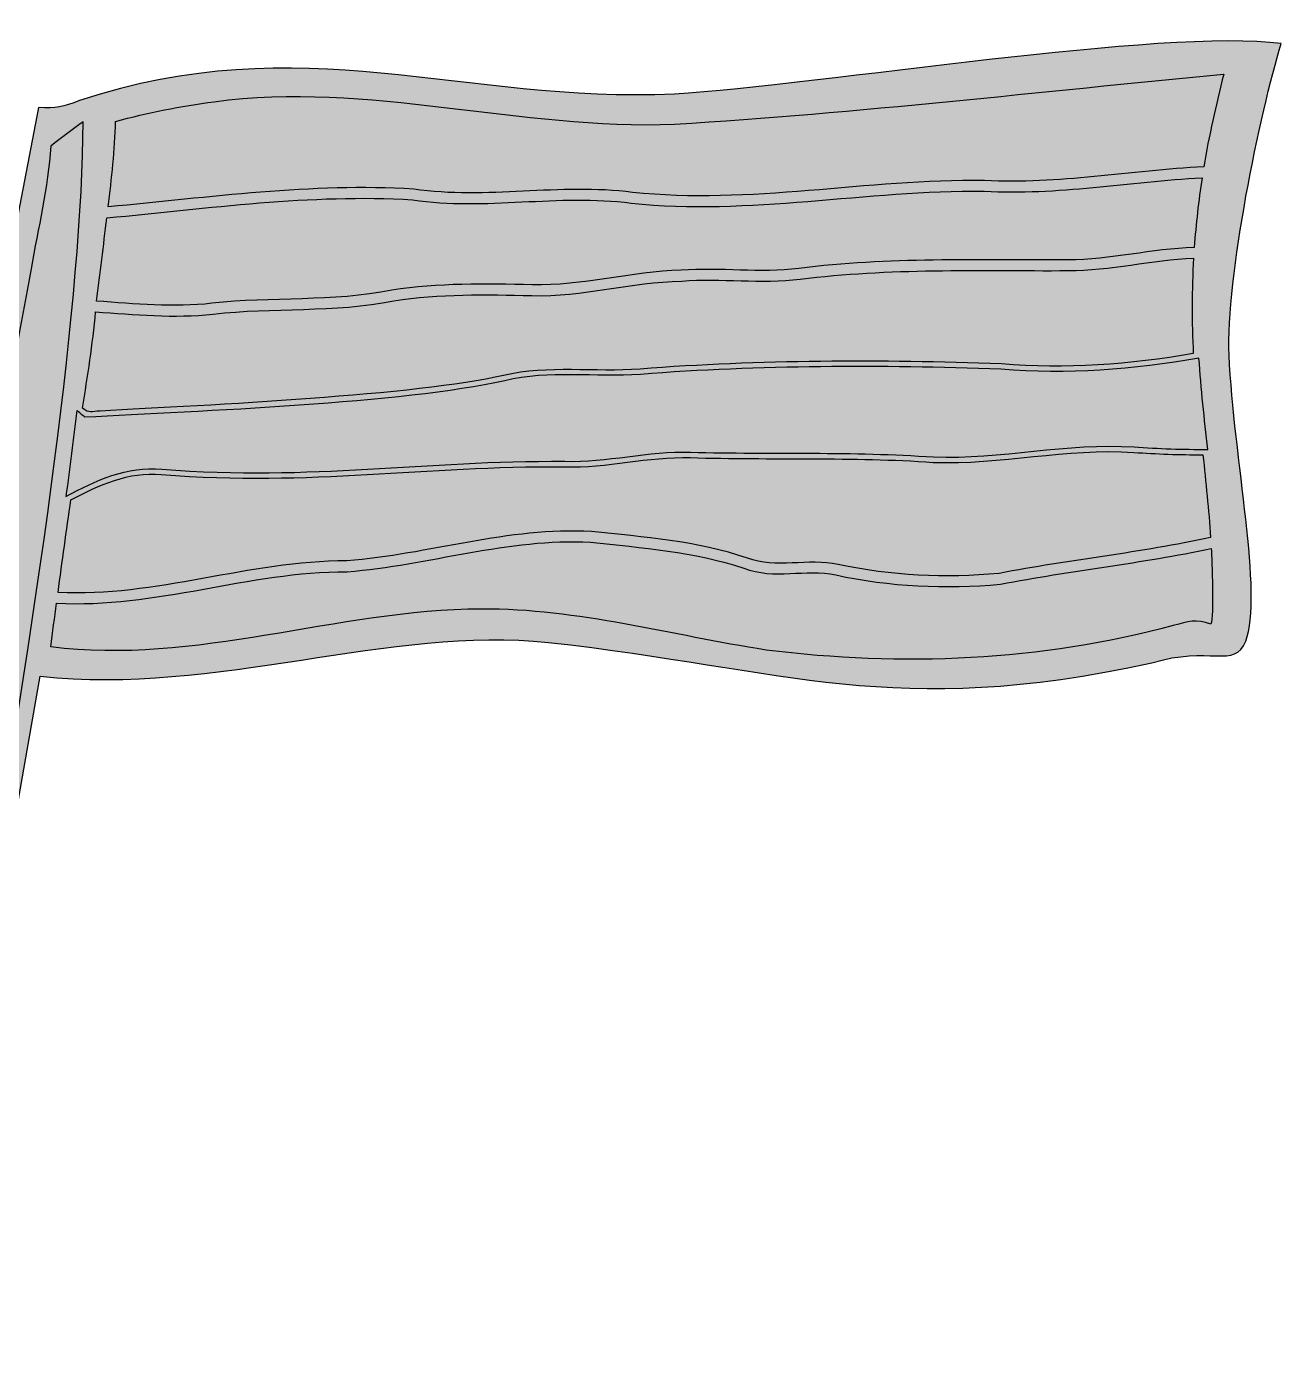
# Model space of a CAD drawing. Header units: millimetres. Extents: x 153 to 371, y -99 to -17.
# Drawn here: x 347.39 to 371.06, y -77.83 to -52.65 of the extents above; entities that cross this region are included whole.
import ezdxf

# ---------------------------------------------------------------- set-up
doc = ezdxf.new("R2010")
doc.units = ezdxf.units.MM
doc.header["$MEASUREMENT"] = 0
doc.layers.add('layer 1', color=7, linetype='Continuous')

msp = doc.modelspace()

# ---------------------------------------------------------------- hatches: boundary and pattern name
at = {"layer": 'layer 1', "true_color": 0x2b2a29}
h = msp.add_hatch(color=250, dxfattribs=at)
edge = h.paths.add_edge_path()
edge.add_spline(control_points=[(359.6099, -53.9231), (362.3644, -53.753), (368.8688, -52.6751), (371.0616, -52.969), (370.6601, -54.2512), (370.0145, -57.4123), (370.0775, -58.8498), (370.1628, -60.7836), (370.7245, -63.3675), (370.3908, -64.2451), (370.1888, -64.7772), (369.6948, -64.319), (368.6158, -64.6548), (363.7098, -65.7234), (361.7603, -64.7694), (357.2323, -64.2686), (354.2678, -63.9434), (350.9715, -65.2698), (347.6457, -64.9072), (347.6457, -64.9072), (344.2117, -84.4271), (344.2117, -84.4271), (347.3859, -84.0792), (350.3811, -83.7087), (353.5924, -83.4731), (354.6443, -83.4207), (355.6948, -83.2657), (356.7515, -83.3179), (357.337, -84.3653), (358.1086, -85.2938), (358.7415, -86.3127), (359.8516, -88.1324), (361.1393, -92.9119), (361.8799, -95.097), (362.3238, -96.2823), (362.7726, -97.2351), (362.6198, -98.535), (362.6198, -98.535), (336.3319, -98.5265), (336.3319, -98.5265), (335.9232, -94.1512), (337.3547, -93.3068), (338.3143, -92.0043), (340.5499, -88.971), (337.7971, -86.3583), (338.4154, -83.5492), (338.7832, -81.6476), (340.8371, -81.7079), (342.1567, -82.5761), (342.1567, -82.5761), (347.6108, -54.1746), (347.6108, -54.1746), (347.9491, -54.1968), (348.0667, -54.1587), (348.3878, -54.0449), (352.5707, -52.6501), (355.6132, -54.098), (359.6099, -53.9231)], knot_values=[0, 0, 0, 0, 0.0526316, 0.0526316, 0.0526316, 0.1052632, 0.1052632, 0.1052632, 0.1578947, 0.1578947, 0.1578947, 0.2105263, 0.2105263, 0.2105263, 0.2631579, 0.2631579, 0.2631579, 0.3157895, 0.3157895, 0.3157895, 0.3684211, 0.3684211, 0.3684211, 0.4210526, 0.4210526, 0.4210526, 0.4736842, 0.4736842, 0.4736842, 0.5263158, 0.5263158, 0.5263158, 0.5789474, 0.5789474, 0.5789474, 0.6315789, 0.6315789, 0.6315789, 0.6842105, 0.6842105, 0.6842105, 0.7368421, 0.7368421, 0.7368421, 0.7894737, 0.7894737, 0.7894737, 0.8421053, 0.8421053, 0.8421053, 0.8947368, 0.8947368, 0.8947368, 0.9473684, 0.9473684, 0.9473684, 1, 1, 1, 1], degree=3, periodic=1)
at = {"layer": 'layer 1', "true_color": 0xfefefe}
h = msp.add_hatch(color=7, dxfattribs=at)
edge = h.paths.add_edge_path()
edge.add_spline(control_points=[(349.0645, -54.4398), (349.0539, -54.9789), (348.9926, -55.5153), (348.9267, -56.0501), (350.8411, -55.8736), (352.7587, -55.5969), (354.6942, -55.7146), (356.0618, -55.9207), (357.448, -55.5969), (358.8201, -55.7772), (361.0344, -56.0119), (363.2438, -55.525), (365.4641, -55.5519), (366.8468, -55.6291), (368.2201, -55.3646), (369.598, -55.2948), (369.697, -54.7067), (369.8303, -54.1255), (369.9751, -53.5474), (366.523, -53.871), (363.0778, -54.2775), (359.6139, -54.4898), (356.7054, -54.6051), (353.8311, -53.6707), (350.9232, -54.0649), (350.2962, -54.1499), (349.6734, -54.2673), (349.0645, -54.4398)], knot_values=[0, 0, 0, 0, 0.1111111, 0.1111111, 0.1111111, 0.2222222, 0.2222222, 0.2222222, 0.3333333, 0.3333333, 0.3333333, 0.4444444, 0.4444444, 0.4444444, 0.5555556, 0.5555556, 0.5555556, 0.6666667, 0.6666667, 0.6666667, 0.7777778, 0.7777778, 0.7777778, 0.8888889, 0.8888889, 0.8888889, 1, 1, 1, 1], degree=3, periodic=1)
h = msp.add_hatch(color=7, dxfattribs=at)
edge = h.paths.add_edge_path()
edge.add_spline(control_points=[(347.8437, -54.9021), (348.0431, -54.7455), (348.2454, -54.592), (348.4513, -54.4435), (348.4488, -60.8756), (345.162, -77.3868), (343.7593, -84.2056), (343.1425, -83.9414), (342.755, -83.366), (342.5554, -83.0808), (344.2559, -74.4719), (345.8884, -65.8506), (347.472, -57.221), (347.6049, -56.4492), (347.7946, -55.6852), (347.8437, -54.9021)], knot_values=[0, 0, 0, 0, 0.2, 0.2, 0.2, 0.4, 0.4, 0.4, 0.6, 0.6, 0.6, 0.8, 0.8, 0.8, 1, 1, 1, 1], degree=3, periodic=1)
h = msp.add_hatch(color=7, dxfattribs=at)
edge = h.paths.add_edge_path()
edge.add_spline(control_points=[(369.5659, -55.5006), (368.1933, -55.5735), (366.8332, -55.8323), (365.4559, -55.7552), (363.2326, -55.7284), (361.0225, -56.2152), (358.7963, -55.979), (357.4248, -55.7989), (356.0418, -56.1234), (354.6709, -55.9163), (352.7414, -55.7997), (350.8188, -56.0811), (348.9016, -56.257), (348.8396, -56.7812), (348.7677, -57.3045), (348.7081, -57.8291), (349.4315, -57.8782), (350.1603, -57.9529), (350.8838, -57.87), (352.0103, -57.7414), (353.1614, -57.8485), (354.2806, -57.6238), (355.1557, -57.4852), (356.0448, -57.499), (356.928, -57.5211), (357.8731, -57.5451), (358.7969, -57.2665), (359.7395, -57.2461), (360.4783, -57.1894), (361.2221, -57.3042), (361.9574, -57.2122), (363.6429, -57.0004), (365.3438, -57.0563), (367.0381, -57.0498), (367.837, -57.0468), (368.6204, -56.8448), (369.4191, -56.8138), (369.4504, -56.3742), (369.5014, -55.9362), (369.5659, -55.5006)], knot_values=[0, 0, 0, 0, 0.0769231, 0.0769231, 0.0769231, 0.1538462, 0.1538462, 0.1538462, 0.2307692, 0.2307692, 0.2307692, 0.3076923, 0.3076923, 0.3076923, 0.3846154, 0.3846154, 0.3846154, 0.4615385, 0.4615385, 0.4615385, 0.5384615, 0.5384615, 0.5384615, 0.6153846, 0.6153846, 0.6153846, 0.6923077, 0.6923077, 0.6923077, 0.7692308, 0.7692308, 0.7692308, 0.8461538, 0.8461538, 0.8461538, 0.9230769, 0.9230769, 0.9230769, 1, 1, 1, 1], degree=3, periodic=1)
h = msp.add_hatch(color=7, dxfattribs=at)
edge = h.paths.add_edge_path()
edge.add_spline(control_points=[(348.6883, -58.0317), (348.6349, -58.641), (348.5372, -59.2448), (348.4435, -59.8488), (348.5671, -59.9531), (348.6106, -59.9118), (348.778, -59.9029), (350.8289, -59.7905), (354.7594, -59.6087), (356.3851, -59.2311), (357.2385, -59.0324), (358.1003, -59.1764), (358.9613, -59.1099), (361.2278, -58.9351), (363.5042, -58.9338), (365.7807, -59.0102), (366.9894, -59.1206), (368.2075, -59.0226), (369.4013, -58.8197), (369.3706, -58.2194), (369.3727, -57.6181), (369.4062, -57.0178), (368.6133, -57.0508), (367.8358, -57.2507), (367.039, -57.2534), (365.3538, -57.2599), (363.6591, -57.2035), (361.983, -57.4139), (361.2404, -57.5072), (360.4961, -57.3922), (359.7482, -57.4495), (358.7997, -57.4702), (357.8743, -57.7488), (356.9228, -57.7248), (356.0523, -57.7029), (355.1763, -57.6883), (354.3154, -57.8242), (353.1898, -58.05), (352.0408, -57.9427), (350.9067, -58.0725), (350.1663, -58.1566), (349.4276, -58.0818), (348.6883, -58.0317)], knot_values=[0, 0, 0, 0, 0.0714286, 0.0714286, 0.0714286, 0.1428571, 0.1428571, 0.1428571, 0.2142857, 0.2142857, 0.2142857, 0.2857143, 0.2857143, 0.2857143, 0.3571429, 0.3571429, 0.3571429, 0.4285714, 0.4285714, 0.4285714, 0.5, 0.5, 0.5, 0.5714286, 0.5714286, 0.5714286, 0.6428571, 0.6428571, 0.6428571, 0.7142857, 0.7142857, 0.7142857, 0.7857143, 0.7857143, 0.7857143, 0.8571429, 0.8571429, 0.8571429, 0.9285714, 0.9285714, 0.9285714, 1, 1, 1, 1], degree=3, periodic=1)
h = msp.add_hatch(color=7, dxfattribs=at)
edge = h.paths.add_edge_path()
edge.add_spline(control_points=[(365.7715, -59.1115), (367.0197, -59.2256), (368.2755, -59.1195), (369.508, -58.9045), (369.5443, -59.4802), (369.6109, -60.0528), (369.6744, -60.627), (369.209, -60.6287), (368.7454, -60.613), (368.2835, -60.5812), (367.018, -60.4928), (365.7668, -60.8184), (364.5014, -60.7694), (362.9749, -60.6619), (361.4433, -60.7205), (359.9153, -60.6793), (359.118, -60.6476), (358.3381, -60.8802), (357.5407, -60.8516), (354.8653, -60.8308), (352.8201, -61.2202), (349.9381, -61.0019), (349.2846, -60.931), (348.6884, -61.2172), (348.1286, -61.5132), (348.206, -60.972), (348.2692, -60.4309), (348.3342, -59.8898), (348.3721, -59.9217), (348.4496, -59.9881), (348.4877, -60.0211), (350.6366, -59.8997), (354.4768, -59.7672), (356.4082, -59.3299), (357.2497, -59.1258), (358.115, -59.2732), (358.9693, -59.2112), (361.2315, -59.0324), (363.5046, -59.0357), (365.7715, -59.1115)], knot_values=[0, 0, 0, 0, 0.0769231, 0.0769231, 0.0769231, 0.1538462, 0.1538462, 0.1538462, 0.2307692, 0.2307692, 0.2307692, 0.3076923, 0.3076923, 0.3076923, 0.3846154, 0.3846154, 0.3846154, 0.4615385, 0.4615385, 0.4615385, 0.5384615, 0.5384615, 0.5384615, 0.6153846, 0.6153846, 0.6153846, 0.6923077, 0.6923077, 0.6923077, 0.7692308, 0.7692308, 0.7692308, 0.8461538, 0.8461538, 0.8461538, 0.9230769, 0.9230769, 0.9230769, 1, 1, 1, 1], degree=3, periodic=1)
h = msp.add_hatch(color=7, dxfattribs=at)
edge = h.paths.add_edge_path()
edge.add_spline(control_points=[(369.7278, -62.2897), (369.6909, -61.7684), (369.6389, -61.2484), (369.5828, -60.7289), (369.147, -60.7286), (368.7112, -60.7129), (368.2765, -60.6829), (367.0141, -60.595), (365.7626, -60.9202), (364.4942, -60.8713), (362.969, -60.7635), (361.439, -60.8287), (359.9121, -60.7812), (359.1167, -60.7563), (358.3363, -60.982), (357.54, -60.9536), (354.8645, -60.9328), (352.8066, -61.3212), (349.9271, -61.1031), (349.3164, -61.0367), (348.7487, -61.302), (348.2221, -61.5788), (348.1394, -62.1605), (348.0594, -62.7424), (347.9797, -63.3247), (349.8165, -63.428), (351.5932, -62.7227), (353.4284, -62.7308), (354.9768, -62.6112), (356.4736, -62.086), (358.0467, -62.1771), (359.0355, -62.2812), (360.035, -62.3551), (360.988, -62.677), (361.5188, -62.8817), (362.1353, -62.6755), (362.6989, -62.7974), (363.6961, -63.0136), (364.7255, -63.0607), (365.7357, -62.9677), (367.0617, -62.7105), (368.4072, -62.5751), (369.7278, -62.2897)], knot_values=[0, 0, 0, 0, 0.0714286, 0.0714286, 0.0714286, 0.1428571, 0.1428571, 0.1428571, 0.2142857, 0.2142857, 0.2142857, 0.2857143, 0.2857143, 0.2857143, 0.3571429, 0.3571429, 0.3571429, 0.4285714, 0.4285714, 0.4285714, 0.5, 0.5, 0.5, 0.5714286, 0.5714286, 0.5714286, 0.6428571, 0.6428571, 0.6428571, 0.7142857, 0.7142857, 0.7142857, 0.7857143, 0.7857143, 0.7857143, 0.8571429, 0.8571429, 0.8571429, 0.9285714, 0.9285714, 0.9285714, 1, 1, 1, 1], degree=3, periodic=1)
h = msp.add_hatch(color=7, dxfattribs=at)
edge = h.paths.add_edge_path()
edge.add_spline(control_points=[(347.9524, -63.5268), (347.9152, -63.8019), (347.8783, -64.077), (347.8423, -64.3523), (350.5683, -64.7059), (353.2419, -63.6526), (355.9649, -63.6385), (357.7911, -63.6293), (359.5523, -64.1354), (361.3406, -64.4129), (363.8982, -64.7324), (366.5265, -64.629), (369.0231, -63.9514), (369.3161, -63.8792), (369.4407, -63.8158), (369.7343, -63.9269), (369.7952, -63.7728), (369.7501, -62.7258), (369.7395, -62.4953), (368.4268, -62.7764), (367.0888, -62.9127), (365.7618, -63.1696), (364.726, -63.2649), (363.6733, -63.217), (362.6557, -62.9965), (362.0792, -62.8717), (361.4991, -63.0923), (360.9177, -62.8681), (359.9859, -62.5534), (358.9982, -62.482), (358.0289, -62.38), (356.4815, -62.2904), (354.9757, -62.8154), (353.4336, -62.934), (351.5859, -62.9263), (349.8125, -63.6361), (347.9524, -63.5268)], knot_values=[0, 0, 0, 0, 0.0833333, 0.0833333, 0.0833333, 0.1666667, 0.1666667, 0.1666667, 0.25, 0.25, 0.25, 0.3333333, 0.3333333, 0.3333333, 0.4166667, 0.4166667, 0.4166667, 0.5, 0.5, 0.5, 0.5833333, 0.5833333, 0.5833333, 0.6666667, 0.6666667, 0.6666667, 0.75, 0.75, 0.75, 0.8333333, 0.8333333, 0.8333333, 0.9166667, 0.9166667, 0.9166667, 1, 1, 1, 1], degree=3, periodic=1)

# ---------------------------------------------------------------- linework, layer by layer
at = {"layer": 'layer 1', "color": 250}
msp.add_open_spline([(359.6099, -53.9231), (362.3644, -53.753), (368.8688, -52.6751), (371.0616, -52.969), (370.6601, -54.2512), (370.0145, -57.4123), (370.0775, -58.8498), (370.1628, -60.7836), (370.7245, -63.3675), (370.3908, -64.2451), (370.1888, -64.7772), (369.6948, -64.319), (368.6158, -64.6548), (363.7098, -65.7234), (361.7603, -64.7694), (357.2323, -64.2686), (354.2678, -63.9434), (350.9715, -65.2698), (347.6457, -64.9072), (347.6457, -64.9072), (344.2117, -84.4271), (344.2117, -84.4271), (347.3859, -84.0792), (350.3811, -83.7087), (353.5924, -83.4731), (354.6443, -83.4207), (355.6948, -83.2657), (356.7515, -83.3179), (357.337, -84.3653), (358.1086, -85.2938), (358.7415, -86.3127), (359.8516, -88.1324), (361.1393, -92.9119), (361.8799, -95.097), (362.3238, -96.2823), (362.7726, -97.2351), (362.6198, -98.535), (362.6198, -98.535), (336.3319, -98.5265), (336.3319, -98.5265), (335.9232, -94.1512), (337.3547, -93.3068), (338.3143, -92.0043), (340.5499, -88.971), (337.7971, -86.3583), (338.4154, -83.5492), (338.7832, -81.6476), (340.8371, -81.7079), (342.1567, -82.5761), (342.1567, -82.5761), (347.6108, -54.1746), (347.6108, -54.1746), (347.9491, -54.1968), (348.0667, -54.1587), (348.3878, -54.0449), (352.5707, -52.6501), (355.6132, -54.098), (359.6099, -53.9231)], degree=3, knots=[0, 0, 0, 0, 0.0526316, 0.0526316, 0.0526316, 0.1052632, 0.1052632, 0.1052632, 0.1578947, 0.1578947, 0.1578947, 0.2105263, 0.2105263, 0.2105263, 0.2631579, 0.2631579, 0.2631579, 0.3157895, 0.3157895, 0.3157895, 0.3684211, 0.3684211, 0.3684211, 0.4210526, 0.4210526, 0.4210526, 0.4736842, 0.4736842, 0.4736842, 0.5263158, 0.5263158, 0.5263158, 0.5789474, 0.5789474, 0.5789474, 0.6315789, 0.6315789, 0.6315789, 0.6842105, 0.6842105, 0.6842105, 0.7368421, 0.7368421, 0.7368421, 0.7894737, 0.7894737, 0.7894737, 0.8421053, 0.8421053, 0.8421053, 0.8947368, 0.8947368, 0.8947368, 0.9473684, 0.9473684, 0.9473684, 1, 1, 1, 1], dxfattribs=at)
at = {"layer": 'layer 1', "color": 7}
for points, knots in [([(349.0645, -54.4398), (349.0539, -54.9789), (348.9926, -55.5153), (348.9267, -56.0501), (350.8411, -55.8736), (352.7587, -55.5969), (354.6942, -55.7146), (356.0618, -55.9207), (357.448, -55.5969), (358.8201, -55.7772), (361.0344, -56.0119), (363.2438, -55.525), (365.4641, -55.5519), (366.8468, -55.6291), (368.2201, -55.3646), (369.598, -55.2948), (369.697, -54.7067), (369.8303, -54.1255), (369.9751, -53.5474), (366.523, -53.871), (363.0778, -54.2775), (359.6139, -54.4898), (356.7054, -54.6051), (353.8311, -53.6707), (350.9232, -54.0649), (350.2962, -54.1499), (349.6734, -54.2673), (349.0645, -54.4398)], [0, 0, 0, 0, 0.1111111, 0.1111111, 0.1111111, 0.2222222, 0.2222222, 0.2222222, 0.3333333, 0.3333333, 0.3333333, 0.4444444, 0.4444444, 0.4444444, 0.5555556, 0.5555556, 0.5555556, 0.6666667, 0.6666667, 0.6666667, 0.7777778, 0.7777778, 0.7777778, 0.8888889, 0.8888889, 0.8888889, 1, 1, 1, 1]), ([(347.8437, -54.9021), (348.0431, -54.7455), (348.2454, -54.592), (348.4513, -54.4435), (348.4488, -60.8756), (345.162, -77.3868), (343.7593, -84.2056), (343.1425, -83.9414), (342.755, -83.366), (342.5554, -83.0808), (344.2559, -74.4719), (345.8884, -65.8506), (347.472, -57.221), (347.6049, -56.4492), (347.7946, -55.6852), (347.8437, -54.9021)], [0, 0, 0, 0, 0.2, 0.2, 0.2, 0.4, 0.4, 0.4, 0.6, 0.6, 0.6, 0.8, 0.8, 0.8, 1, 1, 1, 1]), ([(369.5659, -55.5006), (368.1933, -55.5735), (366.8332, -55.8323), (365.4559, -55.7552), (363.2326, -55.7284), (361.0225, -56.2152), (358.7963, -55.979), (357.4248, -55.7989), (356.0418, -56.1234), (354.6709, -55.9163), (352.7414, -55.7997), (350.8188, -56.0811), (348.9016, -56.257), (348.8396, -56.7812), (348.7677, -57.3045), (348.7081, -57.8291), (349.4315, -57.8782), (350.1603, -57.9529), (350.8838, -57.87), (352.0103, -57.7414), (353.1614, -57.8485), (354.2806, -57.6238), (355.1557, -57.4852), (356.0448, -57.499), (356.928, -57.5211), (357.8731, -57.5451), (358.7969, -57.2665), (359.7395, -57.2461), (360.4783, -57.1894), (361.2221, -57.3042), (361.9574, -57.2122), (363.6429, -57.0004), (365.3438, -57.0563), (367.0381, -57.0498), (367.837, -57.0468), (368.6204, -56.8448), (369.4191, -56.8138), (369.4504, -56.3742), (369.5014, -55.9362), (369.5659, -55.5006)], [0, 0, 0, 0, 0.0769231, 0.0769231, 0.0769231, 0.1538462, 0.1538462, 0.1538462, 0.2307692, 0.2307692, 0.2307692, 0.3076923, 0.3076923, 0.3076923, 0.3846154, 0.3846154, 0.3846154, 0.4615385, 0.4615385, 0.4615385, 0.5384615, 0.5384615, 0.5384615, 0.6153846, 0.6153846, 0.6153846, 0.6923077, 0.6923077, 0.6923077, 0.7692308, 0.7692308, 0.7692308, 0.8461538, 0.8461538, 0.8461538, 0.9230769, 0.9230769, 0.9230769, 1, 1, 1, 1]), ([(348.6883, -58.0317), (348.6349, -58.641), (348.5372, -59.2448), (348.4435, -59.8488), (348.5671, -59.9531), (348.6106, -59.9118), (348.778, -59.9029), (350.8289, -59.7905), (354.7594, -59.6087), (356.3851, -59.2311), (357.2385, -59.0324), (358.1003, -59.1764), (358.9613, -59.1099), (361.2278, -58.9351), (363.5042, -58.9338), (365.7807, -59.0102), (366.9894, -59.1206), (368.2075, -59.0226), (369.4013, -58.8197), (369.3706, -58.2194), (369.3727, -57.6181), (369.4062, -57.0178), (368.6133, -57.0508), (367.8358, -57.2507), (367.039, -57.2534), (365.3538, -57.2599), (363.6591, -57.2035), (361.983, -57.4139), (361.2404, -57.5072), (360.4961, -57.3922), (359.7482, -57.4495), (358.7997, -57.4702), (357.8743, -57.7488), (356.9228, -57.7248), (356.0523, -57.7029), (355.1763, -57.6883), (354.3154, -57.8242), (353.1898, -58.05), (352.0408, -57.9427), (350.9067, -58.0725), (350.1663, -58.1566), (349.4276, -58.0818), (348.6883, -58.0317)], [0, 0, 0, 0, 0.0714286, 0.0714286, 0.0714286, 0.1428571, 0.1428571, 0.1428571, 0.2142857, 0.2142857, 0.2142857, 0.2857143, 0.2857143, 0.2857143, 0.3571429, 0.3571429, 0.3571429, 0.4285714, 0.4285714, 0.4285714, 0.5, 0.5, 0.5, 0.5714286, 0.5714286, 0.5714286, 0.6428571, 0.6428571, 0.6428571, 0.7142857, 0.7142857, 0.7142857, 0.7857143, 0.7857143, 0.7857143, 0.8571429, 0.8571429, 0.8571429, 0.9285714, 0.9285714, 0.9285714, 1, 1, 1, 1]), ([(365.7715, -59.1115), (367.0197, -59.2256), (368.2755, -59.1195), (369.508, -58.9045), (369.5443, -59.4802), (369.6109, -60.0528), (369.6744, -60.627), (369.209, -60.6287), (368.7454, -60.613), (368.2835, -60.5812), (367.018, -60.4928), (365.7668, -60.8184), (364.5014, -60.7694), (362.9749, -60.6619), (361.4433, -60.7205), (359.9153, -60.6793), (359.118, -60.6476), (358.3381, -60.8802), (357.5407, -60.8516), (354.8653, -60.8308), (352.8201, -61.2202), (349.9381, -61.0019), (349.2846, -60.931), (348.6884, -61.2172), (348.1286, -61.5132), (348.206, -60.972), (348.2692, -60.4309), (348.3342, -59.8898), (348.3721, -59.9217), (348.4496, -59.9881), (348.4877, -60.0211), (350.6366, -59.8997), (354.4768, -59.7672), (356.4082, -59.3299), (357.2497, -59.1258), (358.115, -59.2732), (358.9693, -59.2112), (361.2315, -59.0324), (363.5046, -59.0357), (365.7715, -59.1115)], [0, 0, 0, 0, 0.0769231, 0.0769231, 0.0769231, 0.1538462, 0.1538462, 0.1538462, 0.2307692, 0.2307692, 0.2307692, 0.3076923, 0.3076923, 0.3076923, 0.3846154, 0.3846154, 0.3846154, 0.4615385, 0.4615385, 0.4615385, 0.5384615, 0.5384615, 0.5384615, 0.6153846, 0.6153846, 0.6153846, 0.6923077, 0.6923077, 0.6923077, 0.7692308, 0.7692308, 0.7692308, 0.8461538, 0.8461538, 0.8461538, 0.9230769, 0.9230769, 0.9230769, 1, 1, 1, 1]), ([(369.7278, -62.2897), (369.6909, -61.7684), (369.6389, -61.2484), (369.5828, -60.7289), (369.147, -60.7286), (368.7112, -60.7129), (368.2765, -60.6829), (367.0141, -60.595), (365.7626, -60.9202), (364.4942, -60.8713), (362.969, -60.7635), (361.439, -60.8287), (359.9121, -60.7812), (359.1167, -60.7563), (358.3363, -60.982), (357.54, -60.9536), (354.8645, -60.9328), (352.8066, -61.3212), (349.9271, -61.1031), (349.3164, -61.0367), (348.7487, -61.302), (348.2221, -61.5788), (348.1394, -62.1605), (348.0594, -62.7424), (347.9797, -63.3247), (349.8165, -63.428), (351.5932, -62.7227), (353.4284, -62.7308), (354.9768, -62.6112), (356.4736, -62.086), (358.0467, -62.1771), (359.0355, -62.2812), (360.035, -62.3551), (360.988, -62.677), (361.5188, -62.8817), (362.1353, -62.6755), (362.6989, -62.7974), (363.6961, -63.0136), (364.7255, -63.0607), (365.7357, -62.9677), (367.0617, -62.7105), (368.4072, -62.5751), (369.7278, -62.2897)], [0, 0, 0, 0, 0.0714286, 0.0714286, 0.0714286, 0.1428571, 0.1428571, 0.1428571, 0.2142857, 0.2142857, 0.2142857, 0.2857143, 0.2857143, 0.2857143, 0.3571429, 0.3571429, 0.3571429, 0.4285714, 0.4285714, 0.4285714, 0.5, 0.5, 0.5, 0.5714286, 0.5714286, 0.5714286, 0.6428571, 0.6428571, 0.6428571, 0.7142857, 0.7142857, 0.7142857, 0.7857143, 0.7857143, 0.7857143, 0.8571429, 0.8571429, 0.8571429, 0.9285714, 0.9285714, 0.9285714, 1, 1, 1, 1]), ([(347.9524, -63.5268), (347.9152, -63.8019), (347.8783, -64.077), (347.8423, -64.3523), (350.5683, -64.7059), (353.2419, -63.6526), (355.9649, -63.6385), (357.7911, -63.6293), (359.5523, -64.1354), (361.3406, -64.4129), (363.8982, -64.7324), (366.5265, -64.629), (369.0231, -63.9514), (369.3161, -63.8792), (369.4407, -63.8158), (369.7343, -63.9269), (369.7952, -63.7728), (369.7501, -62.7258), (369.7395, -62.4953), (368.4268, -62.7764), (367.0888, -62.9127), (365.7618, -63.1696), (364.726, -63.2649), (363.6733, -63.217), (362.6557, -62.9965), (362.0792, -62.8717), (361.4991, -63.0923), (360.9177, -62.8681), (359.9859, -62.5534), (358.9982, -62.482), (358.0289, -62.38), (356.4815, -62.2904), (354.9757, -62.8154), (353.4336, -62.934), (351.5859, -62.9263), (349.8125, -63.6361), (347.9524, -63.5268)], [0, 0, 0, 0, 0.0833333, 0.0833333, 0.0833333, 0.1666667, 0.1666667, 0.1666667, 0.25, 0.25, 0.25, 0.3333333, 0.3333333, 0.3333333, 0.4166667, 0.4166667, 0.4166667, 0.5, 0.5, 0.5, 0.5833333, 0.5833333, 0.5833333, 0.6666667, 0.6666667, 0.6666667, 0.75, 0.75, 0.75, 0.8333333, 0.8333333, 0.8333333, 0.9166667, 0.9166667, 0.9166667, 1, 1, 1, 1])]:
    msp.add_open_spline(points, degree=3, knots=knots, dxfattribs=at)

doc.saveas('drawing.dxf')
